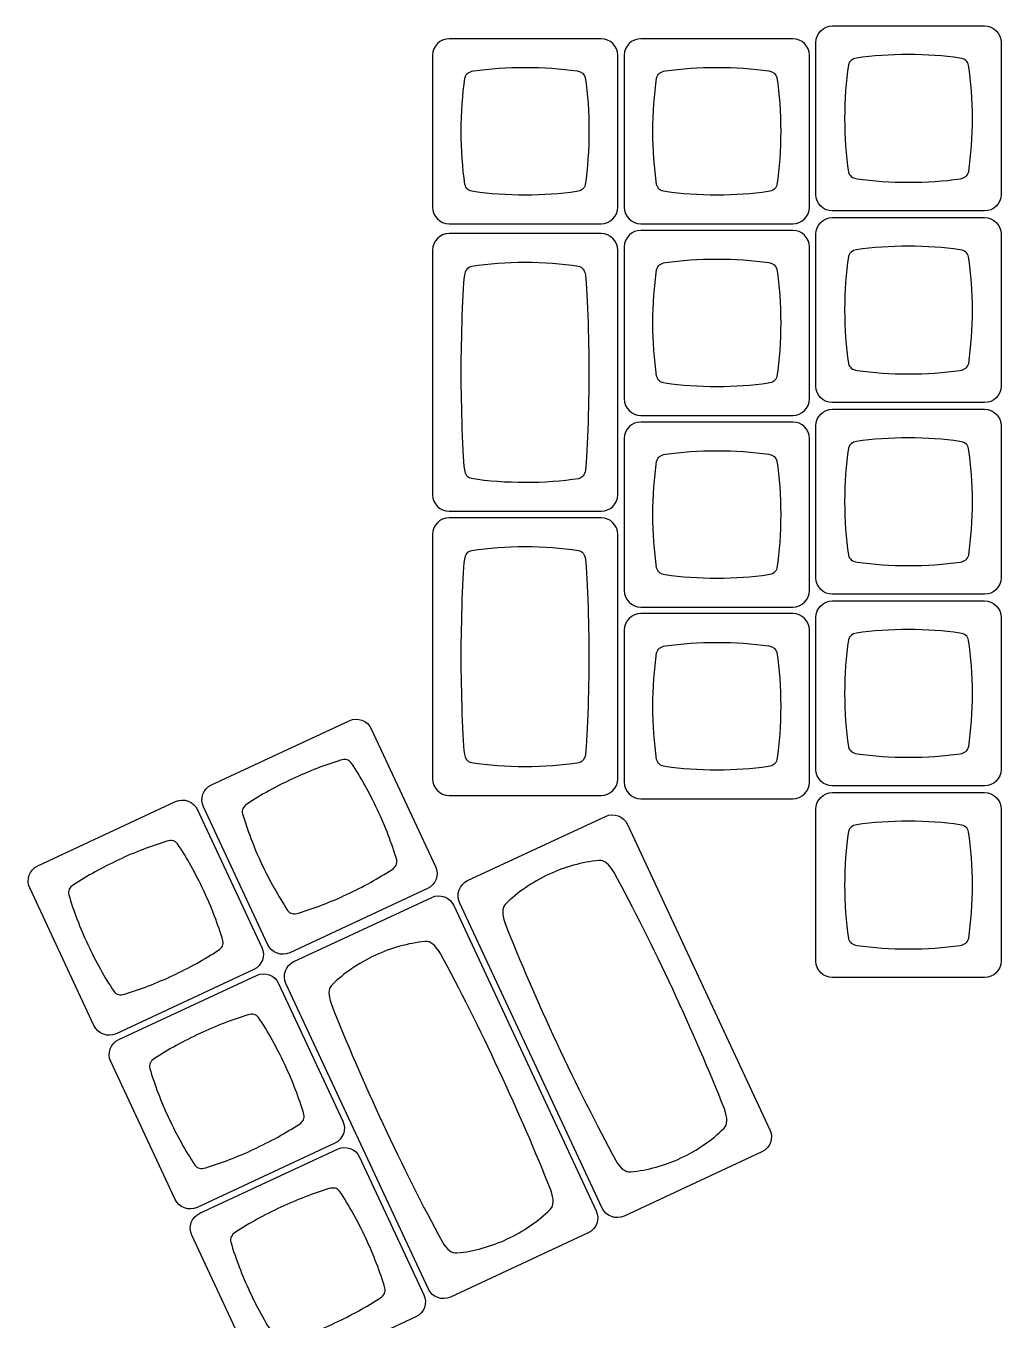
# Model space of a CAD drawing. Header units: millimetres. Extents: x -493 to 473, y -489 to 489.
# Drawn here: x -296.8 to -199.9, y 123.8 to 252.4 of the extents above; entities that cross this region are included whole.
import ezdxf

# ---------------------------------------------------------------- set-up
doc = ezdxf.new("R2010")
doc.units = ezdxf.units.MM
doc.header["$MEASUREMENT"] = 0
doc.layers.add('Layer 1', color=7, linetype='Continuous')

msp = doc.modelspace()

# ---------------------------------------------------------------- linework, layer by layer
at = {"layer": 'Layer 1', "color": 169}
for points in [[(-201.537, 252.4388), (-201.537, 252.4388), (-216.6444, 252.4388), (-216.6444, 252.4388), (-216.6444, 252.4388), (-217.55, 252.4388), (-218.2907, 251.698), (-218.2907, 250.7925), (-218.2907, 250.7925), (-218.2907, 250.7925), (-218.2907, 235.6851), (-218.2907, 235.6851), (-218.2907, 235.6851), (-218.2907, 234.7796), (-217.55, 234.0388), (-216.6444, 234.0388), (-216.6444, 234.0388), (-216.6444, 234.0388), (-201.537, 234.0388), (-201.537, 234.0388), (-201.537, 234.0388), (-200.6315, 234.0388), (-199.8907, 234.7796), (-199.8907, 235.6851), (-199.8907, 235.6851), (-199.8907, 235.6851), (-199.8907, 250.7925), (-199.8907, 250.7925), (-199.8907, 250.7925), (-199.8907, 251.698), (-200.6315, 252.4388), (-201.537, 252.4388)], [(-239.6373, 232.7654), (-239.6373, 232.7654), (-254.7447, 232.7654), (-254.7447, 232.7654), (-254.7447, 232.7654), (-255.6502, 232.7654), (-256.391, 233.5062), (-256.391, 234.4117), (-256.391, 234.4117), (-256.391, 234.4117), (-256.391, 249.5191), (-256.391, 249.5191), (-256.391, 249.5191), (-256.391, 250.4246), (-255.6502, 251.1654), (-254.7447, 251.1654), (-254.7447, 251.1654), (-254.7447, 251.1654), (-239.6373, 251.1654), (-239.6373, 251.1654), (-239.6373, 251.1654), (-238.7318, 251.1654), (-237.991, 250.4246), (-237.991, 249.5191), (-237.991, 249.5191), (-237.991, 249.5191), (-237.991, 234.4117), (-237.991, 234.4117), (-237.991, 234.4117), (-237.991, 233.5062), (-238.7318, 232.7654), (-239.6373, 232.7654)], [(-220.5873, 232.7654), (-220.5873, 232.7654), (-235.6947, 232.7654), (-235.6947, 232.7654), (-235.6947, 232.7654), (-236.6002, 232.7654), (-237.341, 233.5062), (-237.341, 234.4117), (-237.341, 234.4117), (-237.341, 234.4117), (-237.341, 249.5191), (-237.341, 249.5191), (-237.341, 249.5191), (-237.341, 250.4246), (-236.6002, 251.1654), (-235.6947, 251.1654), (-235.6947, 251.1654), (-235.6947, 251.1654), (-220.5873, 251.1654), (-220.5873, 251.1654), (-220.5873, 251.1654), (-219.6818, 251.1654), (-218.941, 250.4246), (-218.941, 249.5191), (-218.941, 249.5191), (-218.941, 249.5191), (-218.941, 234.4117), (-218.941, 234.4117), (-218.941, 234.4117), (-218.941, 233.5062), (-219.6818, 232.7654), (-220.5873, 232.7654)], [(-201.537, 233.3888), (-201.537, 233.3888), (-216.6444, 233.3888), (-216.6444, 233.3888), (-216.6444, 233.3888), (-217.55, 233.3888), (-218.2907, 232.648), (-218.2907, 231.7425), (-218.2907, 231.7425), (-218.2907, 231.7425), (-218.2907, 216.6351), (-218.2907, 216.6351), (-218.2907, 216.6351), (-218.2907, 215.7296), (-217.55, 214.9888), (-216.6444, 214.9888), (-216.6444, 214.9888), (-216.6444, 214.9888), (-201.537, 214.9888), (-201.537, 214.9888), (-201.537, 214.9888), (-200.6315, 214.9888), (-199.8907, 215.7296), (-199.8907, 216.6351), (-199.8907, 216.6351), (-199.8907, 216.6351), (-199.8907, 231.7425), (-199.8907, 231.7425), (-199.8907, 231.7425), (-199.8907, 232.648), (-200.6315, 233.3888), (-201.537, 233.3888)], [(-220.5873, 213.7154), (-220.5873, 213.7154), (-235.6947, 213.7154), (-235.6947, 213.7154), (-235.6947, 213.7154), (-236.6002, 213.7154), (-237.341, 214.4562), (-237.341, 215.3617), (-237.341, 215.3617), (-237.341, 215.3617), (-237.341, 230.4691), (-237.341, 230.4691), (-237.341, 230.4691), (-237.341, 231.3746), (-236.6002, 232.1154), (-235.6947, 232.1154), (-235.6947, 232.1154), (-235.6947, 232.1154), (-220.5873, 232.1154), (-220.5873, 232.1154), (-220.5873, 232.1154), (-219.6818, 232.1154), (-218.941, 231.3746), (-218.941, 230.4691), (-218.941, 230.4691), (-218.941, 230.4691), (-218.941, 215.3617), (-218.941, 215.3617), (-218.941, 215.3617), (-218.941, 214.4562), (-219.6818, 213.7154), (-220.5873, 213.7154)], [(-201.537, 214.3388), (-201.537, 214.3388), (-216.6444, 214.3388), (-216.6444, 214.3388), (-216.6444, 214.3388), (-217.55, 214.3388), (-218.2907, 213.598), (-218.2907, 212.6925), (-218.2907, 212.6925), (-218.2907, 212.6925), (-218.2907, 197.5851), (-218.2907, 197.5851), (-218.2907, 197.5851), (-218.2907, 196.6796), (-217.55, 195.9388), (-216.6444, 195.9388), (-216.6444, 195.9388), (-216.6444, 195.9388), (-201.537, 195.9388), (-201.537, 195.9388), (-201.537, 195.9388), (-200.6315, 195.9388), (-199.8907, 196.6796), (-199.8907, 197.5851), (-199.8907, 197.5851), (-199.8907, 197.5851), (-199.8907, 212.6925), (-199.8907, 212.6925), (-199.8907, 212.6925), (-199.8907, 213.598), (-200.6315, 214.3388), (-201.537, 214.3388)], [(-220.5873, 194.6654), (-220.5873, 194.6654), (-235.6947, 194.6654), (-235.6947, 194.6654), (-235.6947, 194.6654), (-236.6002, 194.6654), (-237.341, 195.4062), (-237.341, 196.3117), (-237.341, 196.3117), (-237.341, 196.3117), (-237.341, 211.4191), (-237.341, 211.4191), (-237.341, 211.4191), (-237.341, 212.3246), (-236.6002, 213.0654), (-235.6947, 213.0654), (-235.6947, 213.0654), (-235.6947, 213.0654), (-220.5873, 213.0654), (-220.5873, 213.0654), (-220.5873, 213.0654), (-219.6818, 213.0654), (-218.941, 212.3246), (-218.941, 211.4191), (-218.941, 211.4191), (-218.941, 211.4191), (-218.941, 196.3117), (-218.941, 196.3117), (-218.941, 196.3117), (-218.941, 195.4062), (-219.6818, 194.6654), (-220.5873, 194.6654)], [(-201.537, 195.2888), (-201.537, 195.2888), (-216.6444, 195.2888), (-216.6444, 195.2888), (-216.6444, 195.2888), (-217.55, 195.2888), (-218.2907, 194.548), (-218.2907, 193.6425), (-218.2907, 193.6425), (-218.2907, 193.6425), (-218.2907, 178.5351), (-218.2907, 178.5351), (-218.2907, 178.5351), (-218.2907, 177.6296), (-217.55, 176.8888), (-216.6444, 176.8888), (-216.6444, 176.8888), (-216.6444, 176.8888), (-201.537, 176.8888), (-201.537, 176.8888), (-201.537, 176.8888), (-200.6315, 176.8888), (-199.8907, 177.6296), (-199.8907, 178.5351), (-199.8907, 178.5351), (-199.8907, 178.5351), (-199.8907, 193.6425), (-199.8907, 193.6425), (-199.8907, 193.6425), (-199.8907, 194.548), (-200.6315, 195.2888), (-201.537, 195.2888)], [(-220.5873, 175.6154), (-220.5873, 175.6154), (-235.6947, 175.6154), (-235.6947, 175.6154), (-235.6947, 175.6154), (-236.6002, 175.6154), (-237.341, 176.3562), (-237.341, 177.2617), (-237.341, 177.2617), (-237.341, 177.2617), (-237.341, 192.3691), (-237.341, 192.3691), (-237.341, 192.3691), (-237.341, 193.2746), (-236.6002, 194.0154), (-235.6947, 194.0154), (-235.6947, 194.0154), (-235.6947, 194.0154), (-220.5873, 194.0154), (-220.5873, 194.0154), (-220.5873, 194.0154), (-219.6818, 194.0154), (-218.941, 193.2746), (-218.941, 192.3691), (-218.941, 192.3691), (-218.941, 192.3691), (-218.941, 177.2617), (-218.941, 177.2617), (-218.941, 177.2617), (-218.941, 176.3562), (-219.6818, 175.6154), (-220.5873, 175.6154)], [(-264.6598, 183.3772), (-264.6598, 183.3772), (-278.3518, 176.9925), (-278.3518, 176.9925), (-278.3518, 176.9925), (-279.1725, 176.6098), (-279.5308, 175.6254), (-279.1481, 174.8047), (-279.1481, 174.8047), (-279.1481, 174.8047), (-272.7635, 161.1128), (-272.7635, 161.1128), (-272.7635, 161.1128), (-272.3808, 160.2921), (-271.3963, 159.9338), (-270.5757, 160.3164), (-270.5757, 160.3164), (-270.5757, 160.3164), (-256.8837, 166.7011), (-256.8837, 166.7011), (-256.8837, 166.7011), (-256.063, 167.0838), (-255.7047, 168.0682), (-256.0874, 168.8889), (-256.0874, 168.8889), (-256.0874, 168.8889), (-262.472, 182.5809), (-262.472, 182.5809), (-262.472, 182.5809), (-262.8547, 183.4016), (-263.8392, 183.7599), (-264.6598, 183.3772)], [(-222.8603, 142.7051), (-222.8603, 142.7051), (-237.0211, 173.0732), (-237.0211, 173.0732), (-237.0211, 173.0732), (-237.4038, 173.8939), (-238.3882, 174.2522), (-239.2089, 173.8695), (-239.2089, 173.8695), (-239.2089, 173.8695), (-252.9009, 167.4848), (-252.9009, 167.4848), (-252.9009, 167.4848), (-253.7216, 167.1021), (-254.0799, 166.1177), (-253.6972, 165.297), (-253.6972, 165.297), (-253.6972, 165.297), (-239.5363, 134.929), (-239.5363, 134.929), (-239.5363, 134.929), (-239.1536, 134.1083), (-238.1692, 133.75), (-237.3485, 134.1327), (-237.3485, 134.1327), (-237.3485, 134.1327), (-223.6566, 140.5173), (-223.6566, 140.5173), (-223.6566, 140.5173), (-222.8359, 140.9), (-222.4776, 141.8845), (-222.8603, 142.7051)], [(-240.1245, 134.6524), (-240.1245, 134.6524), (-254.2853, 165.0205), (-254.2853, 165.0205), (-254.2853, 165.0205), (-254.668, 165.8412), (-255.6524, 166.1995), (-256.4731, 165.8168), (-256.4731, 165.8168), (-256.4731, 165.8168), (-270.1651, 159.4321), (-270.1651, 159.4321), (-270.1651, 159.4321), (-270.9858, 159.0494), (-271.3441, 158.065), (-270.9614, 157.2443), (-270.9614, 157.2443), (-270.9614, 157.2443), (-256.8005, 126.8763), (-256.8005, 126.8763), (-256.8005, 126.8763), (-256.4178, 126.0556), (-255.4334, 125.6973), (-254.6127, 126.08), (-254.6127, 126.08), (-254.6127, 126.08), (-240.9208, 132.4646), (-240.9208, 132.4646), (-240.9208, 132.4646), (-240.1001, 132.8473), (-239.7418, 133.8318), (-240.1245, 134.6524)]]:
    msp.add_open_spline(points, degree=3, knots=[0, 0, 0, 0, 0.11111111, 0.11111111, 0.11111111, 0.11111111, 0.22222222, 0.22222222, 0.22222222, 0.22222222, 0.33333333, 0.33333333, 0.33333333, 0.33333333, 0.44444444, 0.44444444, 0.44444444, 0.44444444, 0.55555556, 0.55555556, 0.55555556, 0.55555556, 0.66666667, 0.66666667, 0.66666667, 0.66666667, 0.77777778, 0.77777778, 0.77777778, 0.77777778, 1, 1, 1, 1], dxfattribs=at)
at = {"layer": 'Layer 1', "color": 159}
for points in [[(-209.0921, 249.5887), (-207.3016, 249.5883), (-205.5818, 249.4653), (-203.9797, 249.2398), (-203.9797, 249.2398), (-203.9797, 249.2398), (-203.9797, 249.2398), (-203.9797, 249.2398), (-203.9797, 249.2398), (-203.493, 249.1669), (-203.2031, 248.9343), (-203.1159, 248.5296), (-203.1159, 248.5296), (-202.874, 246.8766), (-202.7417, 245.095), (-202.7412, 243.2373), (-202.7412, 243.2373), (-202.7408, 241.3796), (-202.8723, 239.598), (-203.1134, 237.9451), (-203.1134, 237.9451), (-203.2004, 237.5409), (-203.4897, 237.3085), (-203.9754, 237.2356), (-203.9754, 237.2356), (-205.5778, 237.0107), (-207.298, 236.8885), (-209.0891, 236.8889), (-209.0891, 236.8889), (-210.8808, 236.8893), (-212.6017, 237.0125), (-214.2046, 237.2383), (-214.2046, 237.2383), (-214.2046, 237.2383), (-214.2045, 237.2387), (-214.2045, 237.2387), (-214.2045, 237.2387), (-214.6775, 237.3095), (-214.9646, 237.5312), (-215.0605, 237.9152), (-215.0605, 237.9152), (-215.3055, 239.5773), (-215.4396, 241.3702), (-215.44, 243.2403), (-215.44, 243.2403), (-215.4405, 245.1121), (-215.307, 246.9064), (-215.0624, 248.5698), (-215.0624, 248.5698), (-214.9699, 248.9367), (-214.7018, 249.1546), (-214.2631, 249.2339), (-214.2631, 249.2339), (-212.6445, 249.4639), (-210.9046, 249.5891), (-209.0921, 249.5887)], [(-247.1912, 248.3149), (-248.9818, 248.3144), (-250.7017, 248.1915), (-252.3039, 247.966), (-252.3039, 247.966), (-252.3039, 247.966), (-252.3039, 247.9659), (-252.3039, 247.9659), (-252.3039, 247.9659), (-252.7907, 247.893), (-253.0806, 247.6604), (-253.1678, 247.2557), (-253.1678, 247.2557), (-253.4098, 245.6028), (-253.5421, 243.8212), (-253.5425, 241.9634), (-253.5425, 241.9634), (-253.543, 240.1057), (-253.4115, 238.3241), (-253.1703, 236.6712), (-253.1703, 236.6712), (-253.0833, 236.267), (-252.794, 236.0346), (-252.3083, 235.9617), (-252.3083, 235.9617), (-250.7058, 235.7368), (-248.9854, 235.6146), (-247.1941, 235.615), (-247.1941, 235.615), (-245.4023, 235.6154), (-243.6813, 235.7386), (-242.0783, 235.9644), (-242.0783, 235.9644), (-242.0783, 235.9644), (-242.0784, 235.9648), (-242.0784, 235.9648), (-242.0784, 235.9648), (-241.6054, 236.0356), (-241.3182, 236.2573), (-241.2223, 236.6413), (-241.2223, 236.6413), (-240.9773, 238.3034), (-240.8432, 240.0963), (-240.8428, 241.9664), (-240.8428, 241.9664), (-240.8423, 243.8382), (-240.9758, 245.6326), (-241.2204, 247.2959), (-241.2204, 247.2959), (-241.313, 247.6628), (-241.581, 247.8808), (-242.0198, 247.96), (-242.0198, 247.96), (-243.6385, 248.1901), (-245.3786, 248.3153), (-247.1912, 248.3149)], [(-228.1412, 248.3149), (-229.9318, 248.3144), (-231.6517, 248.1915), (-233.2539, 247.966), (-233.2539, 247.966), (-233.2539, 247.966), (-233.2539, 247.9659), (-233.2539, 247.9659), (-233.2539, 247.9659), (-233.7407, 247.893), (-234.0306, 247.6604), (-234.1178, 247.2557), (-234.1178, 247.2557), (-234.3598, 245.6028), (-234.4921, 243.8212), (-234.4925, 241.9634), (-234.4925, 241.9634), (-234.493, 240.1057), (-234.3615, 238.3241), (-234.1203, 236.6712), (-234.1203, 236.6712), (-234.0333, 236.267), (-233.744, 236.0346), (-233.2583, 235.9617), (-233.2583, 235.9617), (-231.6558, 235.7368), (-229.9354, 235.6146), (-228.1441, 235.615), (-228.1441, 235.615), (-226.3523, 235.6154), (-224.6313, 235.7386), (-223.0283, 235.9644), (-223.0283, 235.9644), (-223.0283, 235.9644), (-223.0284, 235.9648), (-223.0284, 235.9648), (-223.0284, 235.9648), (-222.5554, 236.0356), (-222.2682, 236.2573), (-222.1723, 236.6413), (-222.1723, 236.6413), (-221.9273, 238.3034), (-221.7932, 240.0963), (-221.7928, 241.9664), (-221.7928, 241.9664), (-221.7923, 243.8382), (-221.9258, 245.6326), (-222.1704, 247.2959), (-222.1704, 247.2959), (-222.263, 247.6628), (-222.531, 247.8808), (-222.9698, 247.96), (-222.9698, 247.96), (-224.5885, 248.1901), (-226.3286, 248.3153), (-228.1412, 248.3149)], [(-209.0921, 230.5387), (-207.3016, 230.5383), (-205.5818, 230.4153), (-203.9797, 230.1898), (-203.9797, 230.1898), (-203.9797, 230.1898), (-203.9797, 230.1898), (-203.9797, 230.1898), (-203.9797, 230.1898), (-203.493, 230.1169), (-203.2031, 229.8843), (-203.1159, 229.4796), (-203.1159, 229.4796), (-202.874, 227.8266), (-202.7417, 226.045), (-202.7412, 224.1873), (-202.7412, 224.1873), (-202.7408, 222.3296), (-202.8723, 220.548), (-203.1134, 218.8951), (-203.1134, 218.8951), (-203.2004, 218.4909), (-203.4897, 218.2585), (-203.9754, 218.1856), (-203.9754, 218.1856), (-205.5778, 217.9607), (-207.298, 217.8385), (-209.0891, 217.8389), (-209.0891, 217.8389), (-210.8808, 217.8393), (-212.6017, 217.9625), (-214.2046, 218.1883), (-214.2046, 218.1883), (-214.2046, 218.1883), (-214.2045, 218.1887), (-214.2045, 218.1887), (-214.2045, 218.1887), (-214.6775, 218.2595), (-214.9646, 218.4812), (-215.0605, 218.8652), (-215.0605, 218.8652), (-215.3055, 220.5273), (-215.4396, 222.3202), (-215.44, 224.1903), (-215.44, 224.1903), (-215.4405, 226.0621), (-215.307, 227.8564), (-215.0624, 229.5198), (-215.0624, 229.5198), (-214.9699, 229.8867), (-214.7018, 230.1046), (-214.2631, 230.1839), (-214.2631, 230.1839), (-212.6445, 230.4139), (-210.9046, 230.5391), (-209.0921, 230.5387)], [(-228.1412, 229.2649), (-229.9318, 229.2644), (-231.6517, 229.1415), (-233.2539, 228.916), (-233.2539, 228.916), (-233.2539, 228.916), (-233.2539, 228.9159), (-233.2539, 228.9159), (-233.2539, 228.9159), (-233.7407, 228.843), (-234.0306, 228.6104), (-234.1178, 228.2057), (-234.1178, 228.2057), (-234.3598, 226.5528), (-234.4921, 224.7712), (-234.4925, 222.9134), (-234.4925, 222.9134), (-234.493, 221.0557), (-234.3615, 219.2741), (-234.1203, 217.6212), (-234.1203, 217.6212), (-234.0333, 217.217), (-233.744, 216.9846), (-233.2583, 216.9117), (-233.2583, 216.9117), (-231.6558, 216.6868), (-229.9354, 216.5646), (-228.1441, 216.565), (-228.1441, 216.565), (-226.3523, 216.5654), (-224.6313, 216.6886), (-223.0283, 216.9144), (-223.0283, 216.9144), (-223.0283, 216.9144), (-223.0284, 216.9148), (-223.0284, 216.9148), (-223.0284, 216.9148), (-222.5554, 216.9856), (-222.2682, 217.2073), (-222.1723, 217.5913), (-222.1723, 217.5913), (-221.9273, 219.2534), (-221.7932, 221.0463), (-221.7928, 222.9164), (-221.7928, 222.9164), (-221.7923, 224.7882), (-221.9258, 226.5826), (-222.1704, 228.2459), (-222.1704, 228.2459), (-222.263, 228.6128), (-222.531, 228.8308), (-222.9698, 228.91), (-222.9698, 228.91), (-224.5885, 229.1401), (-226.3286, 229.2653), (-228.1412, 229.2649)], [(-209.0921, 211.4887), (-207.3016, 211.4883), (-205.5818, 211.3653), (-203.9797, 211.1398), (-203.9797, 211.1398), (-203.9797, 211.1398), (-203.9797, 211.1398), (-203.9797, 211.1398), (-203.9797, 211.1398), (-203.493, 211.0669), (-203.2031, 210.8343), (-203.1159, 210.4296), (-203.1159, 210.4296), (-202.874, 208.7766), (-202.7417, 206.995), (-202.7412, 205.1373), (-202.7412, 205.1373), (-202.7408, 203.2796), (-202.8723, 201.498), (-203.1134, 199.8451), (-203.1134, 199.8451), (-203.2004, 199.4409), (-203.4897, 199.2085), (-203.9754, 199.1356), (-203.9754, 199.1356), (-205.5778, 198.9107), (-207.298, 198.7885), (-209.0891, 198.7889), (-209.0891, 198.7889), (-210.8808, 198.7893), (-212.6017, 198.9125), (-214.2046, 199.1383), (-214.2046, 199.1383), (-214.2046, 199.1383), (-214.2045, 199.1387), (-214.2045, 199.1387), (-214.2045, 199.1387), (-214.6775, 199.2095), (-214.9646, 199.4312), (-215.0605, 199.8152), (-215.0605, 199.8152), (-215.3055, 201.4773), (-215.4396, 203.2702), (-215.44, 205.1403), (-215.44, 205.1403), (-215.4405, 207.0121), (-215.307, 208.8064), (-215.0624, 210.4698), (-215.0624, 210.4698), (-214.9699, 210.8367), (-214.7018, 211.0546), (-214.2631, 211.1339), (-214.2631, 211.1339), (-212.6445, 211.3639), (-210.9046, 211.4891), (-209.0921, 211.4887)], [(-228.1412, 210.2149), (-229.9318, 210.2144), (-231.6517, 210.0915), (-233.2539, 209.866), (-233.2539, 209.866), (-233.2539, 209.866), (-233.2539, 209.8659), (-233.2539, 209.8659), (-233.2539, 209.8659), (-233.7407, 209.793), (-234.0306, 209.5604), (-234.1178, 209.1557), (-234.1178, 209.1557), (-234.3598, 207.5028), (-234.4921, 205.7212), (-234.4925, 203.8634), (-234.4925, 203.8634), (-234.493, 202.0057), (-234.3615, 200.2241), (-234.1203, 198.5712), (-234.1203, 198.5712), (-234.0333, 198.167), (-233.744, 197.9346), (-233.2583, 197.8617), (-233.2583, 197.8617), (-231.6558, 197.6368), (-229.9354, 197.5146), (-228.1441, 197.515), (-228.1441, 197.515), (-226.3523, 197.5154), (-224.6313, 197.6386), (-223.0283, 197.8644), (-223.0283, 197.8644), (-223.0283, 197.8644), (-223.0284, 197.8648), (-223.0284, 197.8648), (-223.0284, 197.8648), (-222.5554, 197.9356), (-222.2682, 198.1573), (-222.1723, 198.5413), (-222.1723, 198.5413), (-221.9273, 200.2034), (-221.7932, 201.9963), (-221.7928, 203.8664), (-221.7928, 203.8664), (-221.7923, 205.7382), (-221.9258, 207.5326), (-222.1704, 209.1959), (-222.1704, 209.1959), (-222.263, 209.5628), (-222.531, 209.7808), (-222.9698, 209.86), (-222.9698, 209.86), (-224.5885, 210.0901), (-226.3286, 210.2153), (-228.1412, 210.2149)], [(-209.0921, 192.4387), (-207.3016, 192.4383), (-205.5818, 192.3153), (-203.9797, 192.0898), (-203.9797, 192.0898), (-203.9797, 192.0898), (-203.9797, 192.0898), (-203.9797, 192.0898), (-203.9797, 192.0898), (-203.493, 192.0169), (-203.2031, 191.7843), (-203.1159, 191.3796), (-203.1159, 191.3796), (-202.874, 189.7266), (-202.7417, 187.945), (-202.7412, 186.0873), (-202.7412, 186.0873), (-202.7408, 184.2296), (-202.8723, 182.448), (-203.1134, 180.7951), (-203.1134, 180.7951), (-203.2004, 180.3909), (-203.4897, 180.1585), (-203.9754, 180.0856), (-203.9754, 180.0856), (-205.5778, 179.8607), (-207.298, 179.7385), (-209.0891, 179.7389), (-209.0891, 179.7389), (-210.8808, 179.7393), (-212.6017, 179.8625), (-214.2046, 180.0883), (-214.2046, 180.0883), (-214.2046, 180.0883), (-214.2045, 180.0887), (-214.2045, 180.0887), (-214.2045, 180.0887), (-214.6775, 180.1595), (-214.9646, 180.3812), (-215.0605, 180.7652), (-215.0605, 180.7652), (-215.3055, 182.4273), (-215.4396, 184.2202), (-215.44, 186.0903), (-215.44, 186.0903), (-215.4405, 187.9621), (-215.307, 189.7564), (-215.0624, 191.4198), (-215.0624, 191.4198), (-214.9699, 191.7867), (-214.7018, 192.0046), (-214.2631, 192.0839), (-214.2631, 192.0839), (-212.6445, 192.3139), (-210.9046, 192.4391), (-209.0921, 192.4387)], [(-228.1412, 191.1649), (-229.9318, 191.1644), (-231.6517, 191.0415), (-233.2539, 190.816), (-233.2539, 190.816), (-233.2539, 190.816), (-233.2539, 190.8159), (-233.2539, 190.8159), (-233.2539, 190.8159), (-233.7407, 190.743), (-234.0306, 190.5104), (-234.1178, 190.1057), (-234.1178, 190.1057), (-234.3598, 188.4528), (-234.4921, 186.6712), (-234.4925, 184.8134), (-234.4925, 184.8134), (-234.493, 182.9557), (-234.3615, 181.1741), (-234.1203, 179.5212), (-234.1203, 179.5212), (-234.0333, 179.117), (-233.744, 178.8846), (-233.2583, 178.8117), (-233.2583, 178.8117), (-231.6558, 178.5868), (-229.9354, 178.4646), (-228.1441, 178.465), (-228.1441, 178.465), (-226.3523, 178.4654), (-224.6313, 178.5886), (-223.0283, 178.8144), (-223.0283, 178.8144), (-223.0283, 178.8144), (-223.0284, 178.8148), (-223.0284, 178.8148), (-223.0284, 178.8148), (-222.5554, 178.8856), (-222.2682, 179.1073), (-222.1723, 179.4913), (-222.1723, 179.4913), (-221.9273, 181.1534), (-221.7932, 182.9463), (-221.7928, 184.8164), (-221.7928, 184.8164), (-221.7923, 186.6882), (-221.9258, 188.4826), (-222.1704, 190.1459), (-222.1704, 190.1459), (-222.263, 190.5128), (-222.531, 190.7308), (-222.9698, 190.81), (-222.9698, 190.81), (-224.5885, 191.0401), (-226.3286, 191.1653), (-228.1412, 191.1649)], [(-264.9314, 166.0935), (-266.5542, 165.3367), (-268.1647, 164.721), (-269.7118, 164.248), (-269.7118, 164.248), (-269.7118, 164.248), (-269.7119, 164.248), (-269.7119, 164.248), (-269.7119, 164.248), (-270.1837, 164.1083), (-270.5448, 164.1965), (-270.795, 164.5264), (-270.795, 164.5264), (-271.7131, 165.922), (-272.5863, 167.4805), (-273.3722, 169.1639), (-273.3722, 169.1639), (-274.1582, 170.8472), (-274.7923, 172.5173), (-275.2727, 174.1171), (-275.2727, 174.1171), (-275.3648, 174.5202), (-275.2009, 174.8531), (-274.7916, 175.1245), (-274.7916, 175.1245), (-273.4346, 176.0059), (-271.9273, 176.8441), (-270.304, 177.601), (-270.304, 177.601), (-268.6801, 178.3583), (-267.0686, 178.9743), (-265.5205, 179.4474), (-265.5205, 179.4474), (-265.5205, 179.4474), (-265.5204, 179.447), (-265.5204, 179.447), (-265.5204, 179.447), (-265.0619, 179.5828), (-264.7079, 179.5033), (-264.4587, 179.1959), (-264.4587, 179.1959), (-263.5339, 177.7932), (-262.6543, 176.2252), (-261.8631, 174.5307), (-261.8631, 174.5307), (-261.0713, 172.8346), (-260.4335, 171.1521), (-259.9519, 169.5413), (-259.9519, 169.5413), (-259.8806, 169.1697), (-260.0313, 168.8588), (-260.3954, 168.6015), (-260.3954, 168.6015), (-261.7649, 167.7086), (-263.2887, 166.8595), (-264.9314, 166.0935)], [(-244.8527, 168.0949), (-243.2297, 168.8517), (-241.5441, 169.3065), (-239.859, 169.484), (-239.859, 169.484), (-239.859, 169.484), (-239.8589, 169.4839), (-239.8589, 169.4839), (-239.8589, 169.4839), (-239.3425, 169.5281), (-238.839, 169.1346), (-238.341, 168.2732), (-238.341, 168.2732), (-236.4108, 164.7073), (-234.4467, 160.8093), (-232.5233, 156.6867), (-232.5233, 156.6867), (-230.5998, 152.5639), (-228.8748, 148.5543), (-227.3823, 144.7841), (-227.3823, 144.7841), (-227.0427, 143.8502), (-227.0643, 143.212), (-227.429, 142.8447), (-227.429, 142.8447), (-228.6481, 141.6675), (-230.0804, 140.6682), (-231.7038, 139.9112), (-231.7038, 139.9112), (-233.3278, 139.1539), (-235.0146, 138.6991), (-236.7008, 138.5219), (-236.7008, 138.5219), (-236.7008, 138.5219), (-236.7012, 138.5229), (-236.7012, 138.5229), (-236.7012, 138.5229), (-237.2031, 138.4799), (-237.6927, 138.8504), (-238.177, 139.6619), (-238.177, 139.6619), (-240.1196, 143.2471), (-242.097, 147.1693), (-244.0332, 151.3195), (-244.0332, 151.3195), (-245.9712, 155.4733), (-247.7077, 159.5121), (-249.2078, 163.3071), (-249.2078, 163.3071), (-249.5038, 164.1606), (-249.4865, 164.7577), (-249.1709, 165.1192), (-249.1709, 165.1192), (-247.9424, 166.3147), (-246.4954, 167.3289), (-244.8527, 168.0949)], [(-262.1169, 160.0422), (-260.4939, 160.799), (-258.8083, 161.2538), (-257.1232, 161.4313), (-257.1232, 161.4313), (-257.1232, 161.4313), (-257.1231, 161.4312), (-257.1231, 161.4312), (-257.1231, 161.4312), (-256.6067, 161.4754), (-256.1032, 161.0819), (-255.6052, 160.2205), (-255.6052, 160.2205), (-253.675, 156.6546), (-251.7109, 152.7566), (-249.7875, 148.634), (-249.7875, 148.634), (-247.864, 144.5112), (-246.139, 140.5016), (-244.6465, 136.7314), (-244.6465, 136.7314), (-244.3069, 135.7975), (-244.3285, 135.1593), (-244.6932, 134.792), (-244.6932, 134.792), (-245.9123, 133.6148), (-247.3446, 132.6155), (-248.968, 131.8585), (-248.968, 131.8585), (-250.592, 131.1012), (-252.2788, 130.6464), (-253.965, 130.4692), (-253.965, 130.4692), (-253.965, 130.4692), (-253.9654, 130.4702), (-253.9654, 130.4702), (-253.9654, 130.4702), (-254.4673, 130.4272), (-254.9569, 130.7977), (-255.4412, 131.6092), (-255.4412, 131.6092), (-257.3838, 135.1944), (-259.3612, 139.1166), (-261.2974, 143.2668), (-261.2974, 143.2668), (-263.2354, 147.4206), (-264.9719, 151.4594), (-266.472, 155.2544), (-266.472, 155.2544), (-266.768, 156.1079), (-266.7507, 156.705), (-266.4351, 157.0665), (-266.4351, 157.0665), (-265.2066, 158.262), (-263.7596, 159.2762), (-262.1169, 160.0422)]]:
    msp.add_open_spline(points, degree=3, knots=[0, 0, 0, 0, 0.06666667, 0.06666667, 0.06666667, 0.06666667, 0.13333333, 0.13333333, 0.13333333, 0.13333333, 0.2, 0.2, 0.2, 0.2, 0.26666667, 0.26666667, 0.26666667, 0.26666667, 0.33333333, 0.33333333, 0.33333333, 0.33333333, 0.4, 0.4, 0.4, 0.4, 0.46666667, 0.46666667, 0.46666667, 0.46666667, 0.53333333, 0.53333333, 0.53333333, 0.53333333, 0.6, 0.6, 0.6, 0.6, 0.66666667, 0.66666667, 0.66666667, 0.66666667, 0.73333333, 0.73333333, 0.73333333, 0.73333333, 0.8, 0.8, 0.8, 0.8, 0.86666667, 0.86666667, 0.86666667, 0.86666667, 1, 1, 1, 1], dxfattribs=at)
at = {"layer": 'Layer 1', "color": 251}
for points, knots in [([(-256.391, 205.8397), (-256.391, 205.8397), (-256.391, 230.1471), (-256.391, 230.1471), (-256.391, 230.1471), (-256.391, 231.0525), (-255.6502, 231.7934), (-254.7447, 231.7934), (-254.7447, 231.7934), (-254.7447, 231.7934), (-239.6373, 231.7934), (-239.6373, 231.7934), (-239.6373, 231.7934), (-238.7318, 231.7934), (-237.991, 231.0525), (-237.991, 230.1471), (-237.991, 230.1471), (-237.991, 230.1471), (-237.991, 205.8397), (-237.991, 205.8397), (-237.991, 205.8397), (-237.991, 204.9343), (-238.7318, 204.1934), (-239.6373, 204.1934), (-239.6373, 204.1934), (-239.6373, 204.1934), (-254.7447, 204.1934), (-254.7447, 204.1934), (-254.7447, 204.1934), (-255.6502, 204.1934), (-256.391, 204.9343), (-256.391, 205.8397)], [0, 0, 0, 0, 0.11111111, 0.11111111, 0.11111111, 0.11111111, 0.22222222, 0.22222222, 0.22222222, 0.22222222, 0.33333333, 0.33333333, 0.33333333, 0.33333333, 0.44444444, 0.44444444, 0.44444444, 0.44444444, 0.55555556, 0.55555556, 0.55555556, 0.55555556, 0.66666667, 0.66666667, 0.66666667, 0.66666667, 0.77777778, 0.77777778, 0.77777778, 0.77777778, 1, 1, 1, 1]), ([(-240.8416, 217.9934), (-240.842, 219.8517), (-240.9641, 226.0132), (-241.1897, 227.6657), (-241.1897, 227.6657), (-241.1897, 227.6657), (-241.1897, 227.6657), (-241.1897, 227.6657), (-241.1897, 227.6657), (-241.2626, 228.1678), (-241.4952, 228.4669), (-241.8999, 228.557), (-241.8999, 228.557), (-243.5528, 228.8064), (-245.3344, 228.943), (-247.1921, 228.9433), (-247.1921, 228.9433), (-249.0498, 228.9437), (-250.8315, 228.8081), (-252.4844, 228.5595), (-252.4844, 228.5595), (-252.8886, 228.4697), (-253.121, 228.1712), (-253.1939, 227.6703), (-253.1939, 227.6703), (-253.4188, 226.0173), (-253.5418, 219.8444), (-253.5414, 217.9964), (-253.5414, 217.9964), (-253.5411, 216.1485), (-253.4178, 209.9714), (-253.1921, 208.3179), (-253.1921, 208.3179), (-253.1921, 208.3179), (-253.1916, 208.318), (-253.1916, 208.318), (-253.1916, 208.318), (-253.1208, 207.8301), (-252.8991, 207.5338), (-252.5152, 207.435), (-252.5152, 207.435), (-250.853, 207.1823), (-249.0609, 207.0438), (-247.19, 207.0434), (-247.19, 207.0434), (-245.3191, 207.0431), (-243.5238, 207.1807), (-241.8605, 207.433), (-241.8605, 207.433), (-241.4936, 207.5285), (-241.2757, 207.805), (-241.1964, 208.2576), (-241.1964, 208.2576), (-240.9663, 209.9273), (-240.8412, 216.1351), (-240.8416, 217.9934)], [0, 0, 0, 0, 0.06666667, 0.06666667, 0.06666667, 0.06666667, 0.13333333, 0.13333333, 0.13333333, 0.13333333, 0.2, 0.2, 0.2, 0.2, 0.26666667, 0.26666667, 0.26666667, 0.26666667, 0.33333333, 0.33333333, 0.33333333, 0.33333333, 0.4, 0.4, 0.4, 0.4, 0.46666667, 0.46666667, 0.46666667, 0.46666667, 0.53333333, 0.53333333, 0.53333333, 0.53333333, 0.6, 0.6, 0.6, 0.6, 0.66666667, 0.66666667, 0.66666667, 0.66666667, 0.73333333, 0.73333333, 0.73333333, 0.73333333, 0.8, 0.8, 0.8, 0.8, 0.86666667, 0.86666667, 0.86666667, 0.86666667, 1, 1, 1, 1]), ([(-256.391, 177.5897), (-256.391, 177.5897), (-256.391, 201.8971), (-256.391, 201.8971), (-256.391, 201.8971), (-256.391, 202.8025), (-255.6502, 203.5434), (-254.7447, 203.5434), (-254.7447, 203.5434), (-254.7447, 203.5434), (-239.6373, 203.5434), (-239.6373, 203.5434), (-239.6373, 203.5434), (-238.7318, 203.5434), (-237.991, 202.8025), (-237.991, 201.8971), (-237.991, 201.8971), (-237.991, 201.8971), (-237.991, 177.5897), (-237.991, 177.5897), (-237.991, 177.5897), (-237.991, 176.6843), (-238.7318, 175.9434), (-239.6373, 175.9434), (-239.6373, 175.9434), (-239.6373, 175.9434), (-254.7447, 175.9434), (-254.7447, 175.9434), (-254.7447, 175.9434), (-255.6502, 175.9434), (-256.391, 176.6843), (-256.391, 177.5897)], [0, 0, 0, 0, 0.11111111, 0.11111111, 0.11111111, 0.11111111, 0.22222222, 0.22222222, 0.22222222, 0.22222222, 0.33333333, 0.33333333, 0.33333333, 0.33333333, 0.44444444, 0.44444444, 0.44444444, 0.44444444, 0.55555556, 0.55555556, 0.55555556, 0.55555556, 0.66666667, 0.66666667, 0.66666667, 0.66666667, 0.77777778, 0.77777778, 0.77777778, 0.77777778, 1, 1, 1, 1]), ([(-240.8416, 189.7434), (-240.842, 191.6017), (-240.9641, 197.7632), (-241.1897, 199.4157), (-241.1897, 199.4157), (-241.1897, 199.4157), (-241.1897, 199.4157), (-241.1897, 199.4157), (-241.1897, 199.4157), (-241.2626, 199.9178), (-241.4952, 200.2169), (-241.8999, 200.307), (-241.8999, 200.307), (-243.5528, 200.5564), (-245.3344, 200.693), (-247.1921, 200.6933), (-247.1921, 200.6933), (-249.0498, 200.6937), (-250.8315, 200.5581), (-252.4844, 200.3095), (-252.4844, 200.3095), (-252.8886, 200.2197), (-253.121, 199.9212), (-253.1939, 199.4203), (-253.1939, 199.4203), (-253.4188, 197.7673), (-253.5418, 191.5944), (-253.5414, 189.7464), (-253.5414, 189.7464), (-253.5411, 187.8985), (-253.4178, 181.7214), (-253.1921, 180.0679), (-253.1921, 180.0679), (-253.1921, 180.0679), (-253.1916, 180.068), (-253.1916, 180.068), (-253.1916, 180.068), (-253.1208, 179.5801), (-252.8991, 179.2838), (-252.5152, 179.185), (-252.5152, 179.185), (-250.853, 178.9323), (-249.0609, 178.7938), (-247.19, 178.7934), (-247.19, 178.7934), (-245.3191, 178.7931), (-243.5238, 178.9307), (-241.8605, 179.183), (-241.8605, 179.183), (-241.4936, 179.2785), (-241.2757, 179.555), (-241.1964, 180.0076), (-241.1964, 180.0076), (-240.9663, 181.6773), (-240.8412, 187.8851), (-240.8416, 189.7434)], [0, 0, 0, 0, 0.06666667, 0.06666667, 0.06666667, 0.06666667, 0.13333333, 0.13333333, 0.13333333, 0.13333333, 0.2, 0.2, 0.2, 0.2, 0.26666667, 0.26666667, 0.26666667, 0.26666667, 0.33333333, 0.33333333, 0.33333333, 0.33333333, 0.4, 0.4, 0.4, 0.4, 0.46666667, 0.46666667, 0.46666667, 0.46666667, 0.53333333, 0.53333333, 0.53333333, 0.53333333, 0.6, 0.6, 0.6, 0.6, 0.66666667, 0.66666667, 0.66666667, 0.66666667, 0.73333333, 0.73333333, 0.73333333, 0.73333333, 0.8, 0.8, 0.8, 0.8, 0.86666667, 0.86666667, 0.86666667, 0.86666667, 1, 1, 1, 1]), ([(-281.9248, 175.3283), (-281.9248, 175.3283), (-295.6169, 168.9436), (-295.6169, 168.9436), (-295.6169, 168.9436), (-296.4375, 168.5609), (-296.7959, 167.5764), (-296.4132, 166.7557), (-296.4132, 166.7557), (-296.4132, 166.7557), (-290.0285, 153.0636), (-290.0285, 153.0636), (-290.0285, 153.0636), (-289.6458, 152.2429), (-288.6613, 151.8847), (-287.8407, 152.2673), (-287.8407, 152.2673), (-287.8407, 152.2673), (-274.1485, 158.6521), (-274.1485, 158.6521), (-274.1485, 158.6521), (-273.3278, 159.0348), (-272.9695, 160.0192), (-273.3522, 160.8399), (-273.3522, 160.8399), (-273.3522, 160.8399), (-279.7369, 174.532), (-279.7369, 174.532), (-279.7369, 174.532), (-280.1196, 175.3527), (-281.1041, 175.711), (-281.9248, 175.3283)], [0, 0, 0, 0, 0.11111111, 0.11111111, 0.11111111, 0.11111111, 0.22222222, 0.22222222, 0.22222222, 0.22222222, 0.33333333, 0.33333333, 0.33333333, 0.33333333, 0.44444444, 0.44444444, 0.44444444, 0.44444444, 0.55555556, 0.55555556, 0.55555556, 0.55555556, 0.66666667, 0.66666667, 0.66666667, 0.66666667, 0.77777778, 0.77777778, 0.77777778, 0.77777778, 1, 1, 1, 1]), ([(-201.537, 176.2388), (-201.537, 176.2388), (-216.6444, 176.2388), (-216.6444, 176.2388), (-216.6444, 176.2388), (-217.55, 176.2388), (-218.2907, 175.498), (-218.2907, 174.5925), (-218.2907, 174.5925), (-218.2907, 174.5925), (-218.2907, 159.4851), (-218.2907, 159.4851), (-218.2907, 159.4851), (-218.2907, 158.5796), (-217.55, 157.8388), (-216.6444, 157.8388), (-216.6444, 157.8388), (-216.6444, 157.8388), (-201.537, 157.8388), (-201.537, 157.8388), (-201.537, 157.8388), (-200.6315, 157.8388), (-199.8907, 158.5796), (-199.8907, 159.4851), (-199.8907, 159.4851), (-199.8907, 159.4851), (-199.8907, 174.5925), (-199.8907, 174.5925), (-199.8907, 174.5925), (-199.8907, 175.498), (-200.6315, 176.2388), (-201.537, 176.2388)], [0, 0, 0, 0, 0.11111111, 0.11111111, 0.11111111, 0.11111111, 0.22222222, 0.22222222, 0.22222222, 0.22222222, 0.33333333, 0.33333333, 0.33333333, 0.33333333, 0.44444444, 0.44444444, 0.44444444, 0.44444444, 0.55555556, 0.55555556, 0.55555556, 0.55555556, 0.66666667, 0.66666667, 0.66666667, 0.66666667, 0.77777778, 0.77777778, 0.77777778, 0.77777778, 1, 1, 1, 1]), ([(-209.0921, 173.3887), (-207.3016, 173.3883), (-205.5818, 173.2653), (-203.9797, 173.0398), (-203.9797, 173.0398), (-203.9797, 173.0398), (-203.9797, 173.0398), (-203.9797, 173.0398), (-203.9797, 173.0398), (-203.493, 172.9669), (-203.2031, 172.7343), (-203.1159, 172.3296), (-203.1159, 172.3296), (-202.874, 170.6766), (-202.7417, 168.895), (-202.7412, 167.0373), (-202.7412, 167.0373), (-202.7408, 165.1796), (-202.8723, 163.398), (-203.1134, 161.7451), (-203.1134, 161.7451), (-203.2004, 161.3409), (-203.4897, 161.1085), (-203.9754, 161.0356), (-203.9754, 161.0356), (-205.5778, 160.8107), (-207.298, 160.6885), (-209.0891, 160.6889), (-209.0891, 160.6889), (-210.8808, 160.6893), (-212.6017, 160.8125), (-214.2046, 161.0383), (-214.2046, 161.0383), (-214.2046, 161.0383), (-214.2045, 161.0387), (-214.2045, 161.0387), (-214.2045, 161.0387), (-214.6775, 161.1095), (-214.9646, 161.3312), (-215.0605, 161.7152), (-215.0605, 161.7152), (-215.3055, 163.3773), (-215.4396, 165.1702), (-215.44, 167.0403), (-215.44, 167.0403), (-215.4405, 168.9121), (-215.307, 170.7064), (-215.0624, 172.3698), (-215.0624, 172.3698), (-214.9699, 172.7367), (-214.7018, 172.9546), (-214.2631, 173.0339), (-214.2631, 173.0339), (-212.6445, 173.2639), (-210.9046, 173.3891), (-209.0921, 173.3887)], [0, 0, 0, 0, 0.06666667, 0.06666667, 0.06666667, 0.06666667, 0.13333333, 0.13333333, 0.13333333, 0.13333333, 0.2, 0.2, 0.2, 0.2, 0.26666667, 0.26666667, 0.26666667, 0.26666667, 0.33333333, 0.33333333, 0.33333333, 0.33333333, 0.4, 0.4, 0.4, 0.4, 0.46666667, 0.46666667, 0.46666667, 0.46666667, 0.53333333, 0.53333333, 0.53333333, 0.53333333, 0.6, 0.6, 0.6, 0.6, 0.66666667, 0.66666667, 0.66666667, 0.66666667, 0.73333333, 0.73333333, 0.73333333, 0.73333333, 0.8, 0.8, 0.8, 0.8, 0.86666667, 0.86666667, 0.86666667, 0.86666667, 1, 1, 1, 1]), ([(-282.1962, 158.0439), (-283.8191, 157.2872), (-285.4296, 156.6714), (-286.9768, 156.1983), (-286.9768, 156.1983), (-286.9768, 156.1983), (-286.9768, 156.1984), (-286.9768, 156.1984), (-286.9768, 156.1984), (-287.4487, 156.0587), (-287.8098, 156.1469), (-288.06, 156.4768), (-288.06, 156.4768), (-288.9781, 157.8724), (-289.8514, 159.431), (-290.6373, 161.1143), (-290.6373, 161.1143), (-291.4232, 162.7977), (-292.0574, 164.4678), (-292.5378, 166.0677), (-292.5378, 166.0677), (-292.6299, 166.4708), (-292.466, 166.8037), (-292.0566, 167.0751), (-292.0566, 167.0751), (-290.6996, 167.9565), (-289.1923, 168.7947), (-287.569, 169.5517), (-287.569, 169.5517), (-285.9451, 170.3089), (-284.3335, 170.9249), (-282.7854, 171.3981), (-282.7854, 171.3981), (-282.7854, 171.3981), (-282.7853, 171.3976), (-282.7853, 171.3976), (-282.7853, 171.3976), (-282.3268, 171.5334), (-281.9728, 171.454), (-281.7236, 171.1466), (-281.7236, 171.1466), (-280.7987, 169.7438), (-279.9191, 168.1758), (-279.1279, 166.4812), (-279.1279, 166.4812), (-278.3361, 164.7851), (-277.6983, 163.1026), (-277.2166, 161.4918), (-277.2166, 161.4918), (-277.1453, 161.1201), (-277.2961, 160.8093), (-277.6602, 160.552), (-277.6602, 160.552), (-279.0297, 159.6591), (-280.5536, 158.8099), (-282.1962, 158.0439)], [0, 0, 0, 0, 0.06666667, 0.06666667, 0.06666667, 0.06666667, 0.13333333, 0.13333333, 0.13333333, 0.13333333, 0.2, 0.2, 0.2, 0.2, 0.26666667, 0.26666667, 0.26666667, 0.26666667, 0.33333333, 0.33333333, 0.33333333, 0.33333333, 0.4, 0.4, 0.4, 0.4, 0.46666667, 0.46666667, 0.46666667, 0.46666667, 0.53333333, 0.53333333, 0.53333333, 0.53333333, 0.6, 0.6, 0.6, 0.6, 0.66666667, 0.66666667, 0.66666667, 0.66666667, 0.73333333, 0.73333333, 0.73333333, 0.73333333, 0.8, 0.8, 0.8, 0.8, 0.86666667, 0.86666667, 0.86666667, 0.86666667, 1, 1, 1, 1]), ([(-273.8748, 158.0633), (-273.8748, 158.0633), (-287.5669, 151.6786), (-287.5669, 151.6786), (-287.5669, 151.6786), (-288.3875, 151.2959), (-288.7459, 150.3114), (-288.3632, 149.4907), (-288.3632, 149.4907), (-288.3632, 149.4907), (-281.9785, 135.7986), (-281.9785, 135.7986), (-281.9785, 135.7986), (-281.5958, 134.9779), (-280.6113, 134.6197), (-279.7907, 135.0023), (-279.7907, 135.0023), (-279.7907, 135.0023), (-266.0985, 141.3871), (-266.0985, 141.3871), (-266.0985, 141.3871), (-265.2778, 141.7698), (-264.9195, 142.7542), (-265.3022, 143.5749), (-265.3022, 143.5749), (-265.3022, 143.5749), (-271.6869, 157.267), (-271.6869, 157.267), (-271.6869, 157.267), (-272.0696, 158.0877), (-273.0541, 158.446), (-273.8748, 158.0633)], [0, 0, 0, 0, 0.11111111, 0.11111111, 0.11111111, 0.11111111, 0.22222222, 0.22222222, 0.22222222, 0.22222222, 0.33333333, 0.33333333, 0.33333333, 0.33333333, 0.44444444, 0.44444444, 0.44444444, 0.44444444, 0.55555556, 0.55555556, 0.55555556, 0.55555556, 0.66666667, 0.66666667, 0.66666667, 0.66666667, 0.77777778, 0.77777778, 0.77777778, 0.77777778, 1, 1, 1, 1]), ([(-274.1462, 140.7789), (-275.7691, 140.0222), (-277.3796, 139.4064), (-278.9268, 138.9333), (-278.9268, 138.9333), (-278.9268, 138.9333), (-278.9268, 138.9334), (-278.9268, 138.9334), (-278.9268, 138.9334), (-279.3987, 138.7937), (-279.7598, 138.8819), (-280.01, 139.2118), (-280.01, 139.2118), (-280.9281, 140.6074), (-281.8014, 142.166), (-282.5873, 143.8493), (-282.5873, 143.8493), (-283.3732, 145.5327), (-284.0074, 147.2028), (-284.4878, 148.8027), (-284.4878, 148.8027), (-284.5799, 149.2058), (-284.416, 149.5387), (-284.0066, 149.8101), (-284.0066, 149.8101), (-282.6496, 150.6915), (-281.1423, 151.5297), (-279.519, 152.2867), (-279.519, 152.2867), (-277.8951, 153.0439), (-276.2835, 153.6599), (-274.7354, 154.1331), (-274.7354, 154.1331), (-274.7354, 154.1331), (-274.7353, 154.1326), (-274.7353, 154.1326), (-274.7353, 154.1326), (-274.2768, 154.2684), (-273.9228, 154.189), (-273.6736, 153.8816), (-273.6736, 153.8816), (-272.7487, 152.4788), (-271.8691, 150.9108), (-271.0779, 149.2162), (-271.0779, 149.2162), (-270.2861, 147.5201), (-269.6483, 145.8376), (-269.1666, 144.2268), (-269.1666, 144.2268), (-269.0953, 143.8551), (-269.2461, 143.5443), (-269.6102, 143.287), (-269.6102, 143.287), (-270.9797, 142.3941), (-272.5036, 141.5449), (-274.1462, 140.7789)], [0, 0, 0, 0, 0.06666667, 0.06666667, 0.06666667, 0.06666667, 0.13333333, 0.13333333, 0.13333333, 0.13333333, 0.2, 0.2, 0.2, 0.2, 0.26666667, 0.26666667, 0.26666667, 0.26666667, 0.33333333, 0.33333333, 0.33333333, 0.33333333, 0.4, 0.4, 0.4, 0.4, 0.46666667, 0.46666667, 0.46666667, 0.46666667, 0.53333333, 0.53333333, 0.53333333, 0.53333333, 0.6, 0.6, 0.6, 0.6, 0.66666667, 0.66666667, 0.66666667, 0.66666667, 0.73333333, 0.73333333, 0.73333333, 0.73333333, 0.8, 0.8, 0.8, 0.8, 0.86666667, 0.86666667, 0.86666667, 0.86666667, 1, 1, 1, 1]), ([(-265.8226, 140.7959), (-265.8226, 140.7959), (-279.5147, 134.4112), (-279.5147, 134.4112), (-279.5147, 134.4112), (-280.3353, 134.0285), (-280.6937, 133.044), (-280.311, 132.2233), (-280.311, 132.2233), (-280.311, 132.2233), (-273.9263, 118.5312), (-273.9263, 118.5312), (-273.9263, 118.5312), (-273.5436, 117.7105), (-272.5591, 117.3523), (-271.7385, 117.7349), (-271.7385, 117.7349), (-271.7385, 117.7349), (-258.0463, 124.1197), (-258.0463, 124.1197), (-258.0463, 124.1197), (-257.2256, 124.5024), (-256.8673, 125.4868), (-257.25, 126.3075), (-257.25, 126.3075), (-257.25, 126.3075), (-263.6347, 139.9996), (-263.6347, 139.9996), (-263.6347, 139.9996), (-264.0174, 140.8203), (-265.0019, 141.1786), (-265.8226, 140.7959)], [0, 0, 0, 0, 0.11111111, 0.11111111, 0.11111111, 0.11111111, 0.22222222, 0.22222222, 0.22222222, 0.22222222, 0.33333333, 0.33333333, 0.33333333, 0.33333333, 0.44444444, 0.44444444, 0.44444444, 0.44444444, 0.55555556, 0.55555556, 0.55555556, 0.55555556, 0.66666667, 0.66666667, 0.66666667, 0.66666667, 0.77777778, 0.77777778, 0.77777778, 0.77777778, 1, 1, 1, 1]), ([(-266.0952, 123.5119), (-267.7181, 122.7552), (-269.3286, 122.1394), (-270.8758, 121.6663), (-270.8758, 121.6663), (-270.8758, 121.6663), (-270.8758, 121.6664), (-270.8758, 121.6664), (-270.8758, 121.6664), (-271.3477, 121.5267), (-271.7088, 121.6149), (-271.959, 121.9448), (-271.959, 121.9448), (-272.8771, 123.3404), (-273.7504, 124.899), (-274.5363, 126.5823), (-274.5363, 126.5823), (-275.3222, 128.2657), (-275.9564, 129.9358), (-276.4368, 131.5357), (-276.4368, 131.5357), (-276.5289, 131.9388), (-276.365, 132.2717), (-275.9556, 132.5431), (-275.9556, 132.5431), (-274.5986, 133.4245), (-273.0913, 134.2627), (-271.468, 135.0197), (-271.468, 135.0197), (-269.8441, 135.7769), (-268.2325, 136.3929), (-266.6844, 136.8661), (-266.6844, 136.8661), (-266.6844, 136.8661), (-266.6843, 136.8656), (-266.6843, 136.8656), (-266.6843, 136.8656), (-266.2258, 137.0014), (-265.8718, 136.922), (-265.6226, 136.6146), (-265.6226, 136.6146), (-264.6977, 135.2118), (-263.8181, 133.6438), (-263.0269, 131.9492), (-263.0269, 131.9492), (-262.2351, 130.2531), (-261.5973, 128.5706), (-261.1156, 126.9598), (-261.1156, 126.9598), (-261.0443, 126.5881), (-261.1951, 126.2773), (-261.5592, 126.02), (-261.5592, 126.02), (-262.9287, 125.1271), (-264.4526, 124.2779), (-266.0952, 123.5119)], [0, 0, 0, 0, 0.06666667, 0.06666667, 0.06666667, 0.06666667, 0.13333333, 0.13333333, 0.13333333, 0.13333333, 0.2, 0.2, 0.2, 0.2, 0.26666667, 0.26666667, 0.26666667, 0.26666667, 0.33333333, 0.33333333, 0.33333333, 0.33333333, 0.4, 0.4, 0.4, 0.4, 0.46666667, 0.46666667, 0.46666667, 0.46666667, 0.53333333, 0.53333333, 0.53333333, 0.53333333, 0.6, 0.6, 0.6, 0.6, 0.66666667, 0.66666667, 0.66666667, 0.66666667, 0.73333333, 0.73333333, 0.73333333, 0.73333333, 0.8, 0.8, 0.8, 0.8, 0.86666667, 0.86666667, 0.86666667, 0.86666667, 1, 1, 1, 1])]:
    msp.add_open_spline(points, degree=3, knots=knots, dxfattribs=at)

doc.saveas('drawing.dxf')
